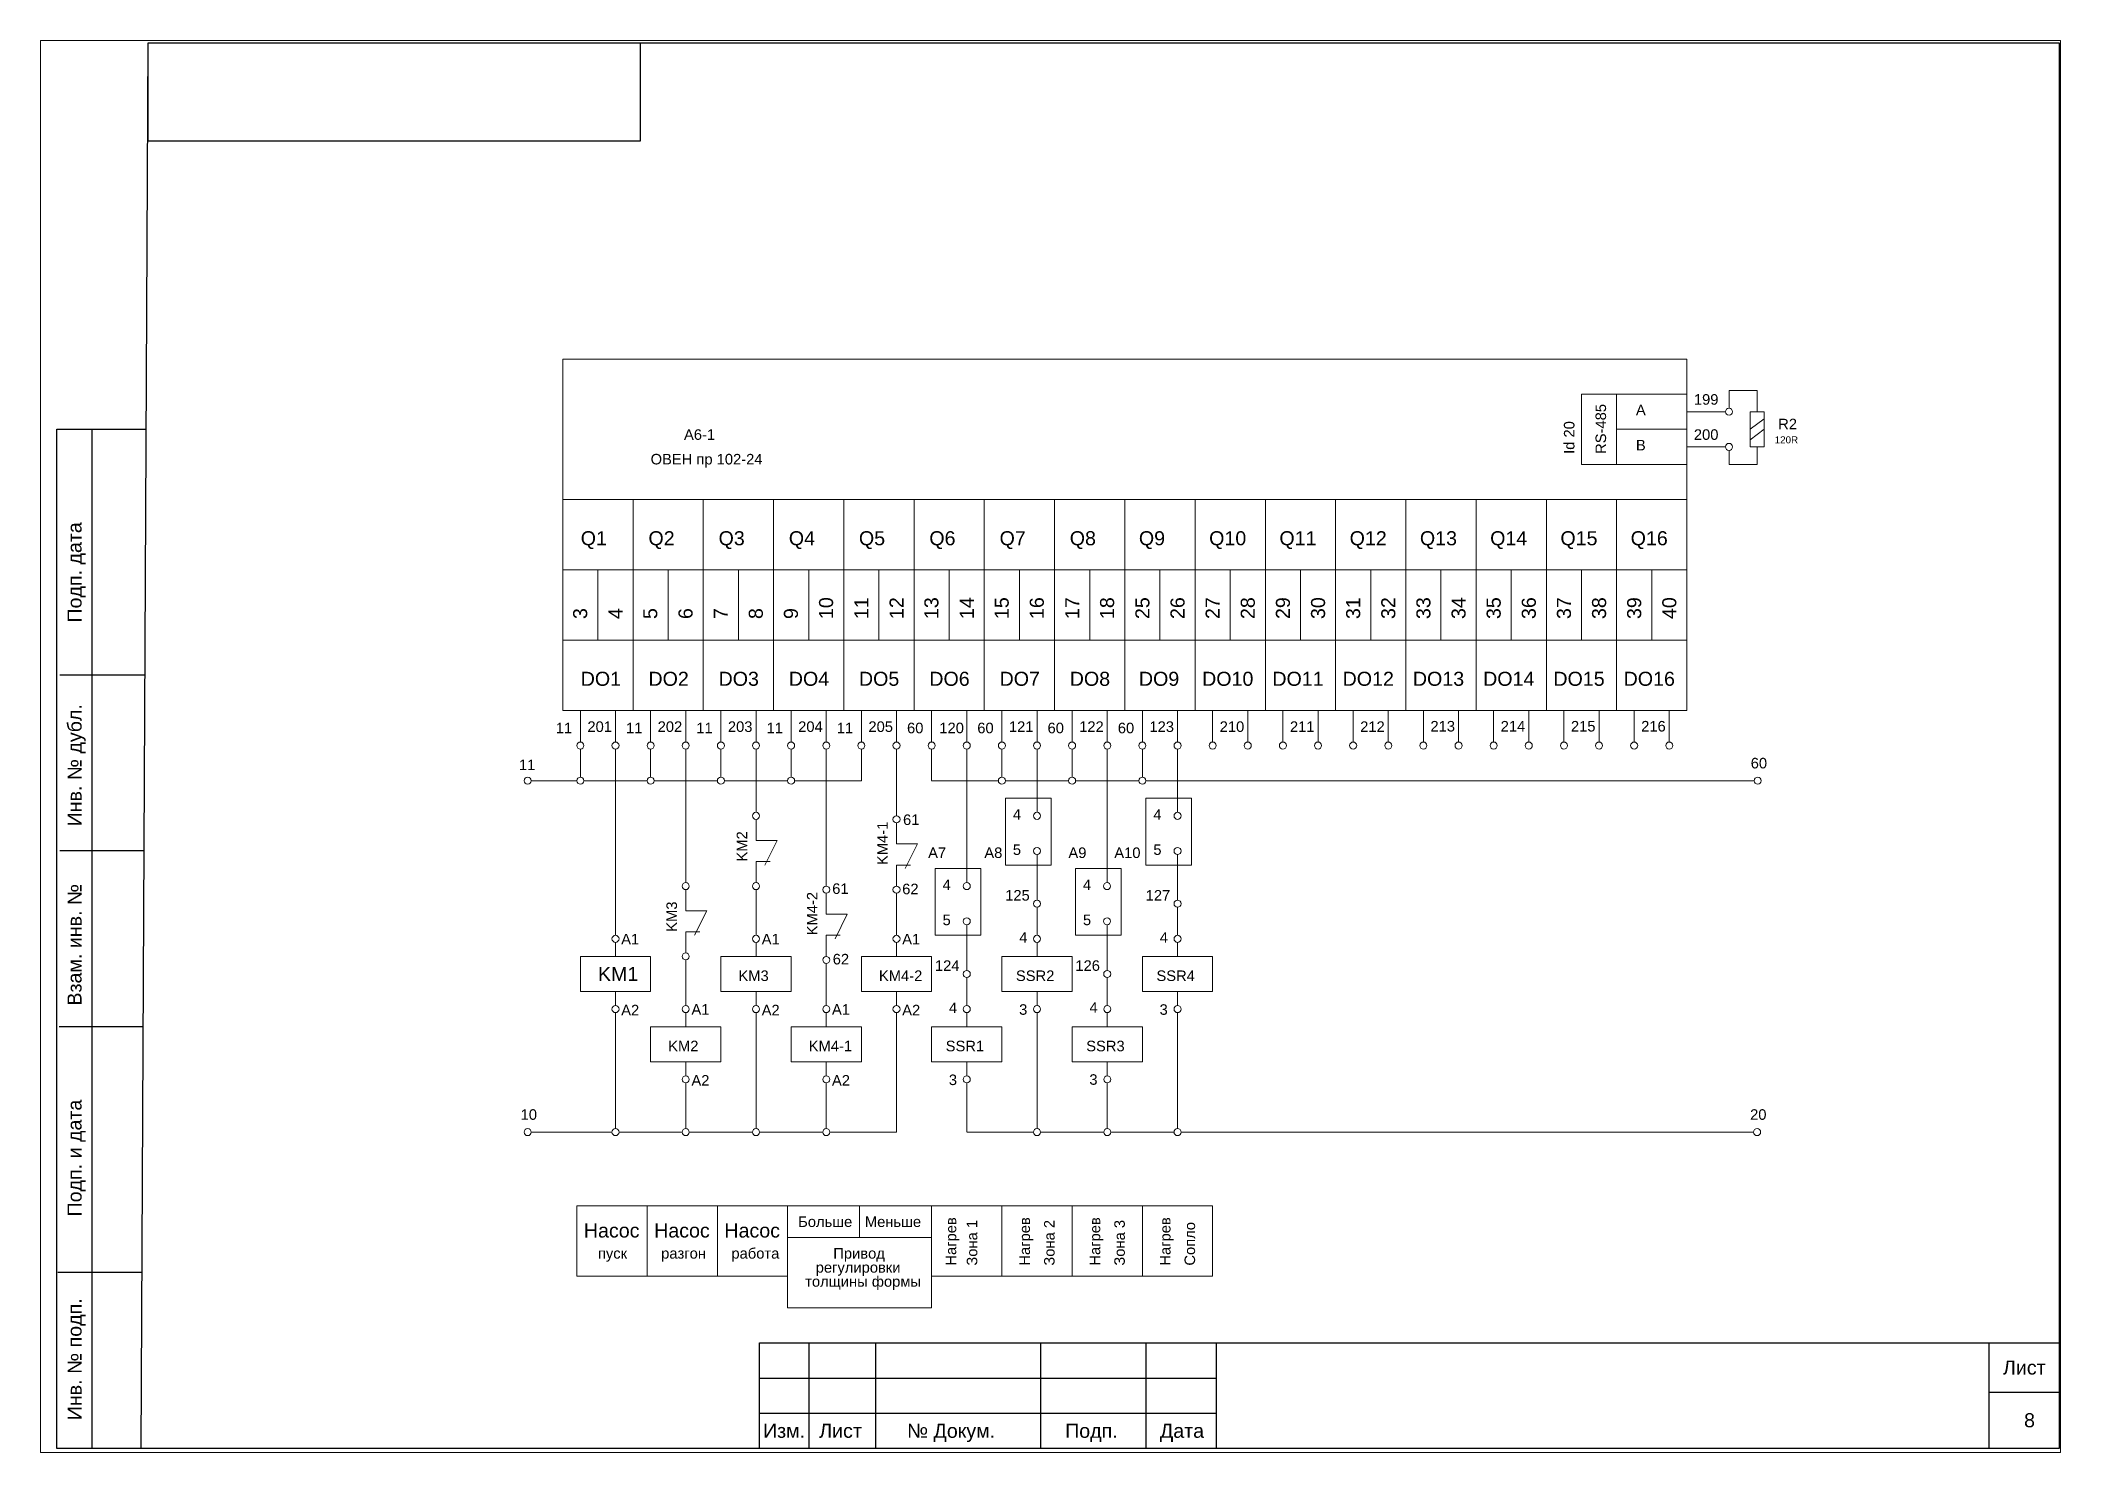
# Paper-space layout 'Лист7' of a CAD drawing. Header units: millimetres. Extents: x 0 to 288, y 0 to 201.
# The model-space entities are those that its viewports show. They can reach past a viewport. Long polylines and large blocks are cut down to what shows.
import ezdxf

# ---------------------------------------------------------------- set-up
doc = ezdxf.new("R2010")
doc.units = ezdxf.units.MM
doc.layers.add('Аппаратура', color=7, linetype='Continuous', lineweight=20)
doc.layers.add('Рамки', color=7, linetype='Continuous', lineweight=25)
doc.styles.get("Standard").update_dxf_attribs({"font": 'arial.ttf'})

msp = doc.modelspace()

# ---------------------------------------------------------------- linework, layer by layer
at = {"layer": 'Аппаратура'}
for p, q in [((2246, 3443), (2246, 3445.5)), ((2246, 3445.5), (2250, 3445.5)), ((2250, 3445.5), (2250, 3442.5)), ((2240, 3442.5), (2245.5, 3442.5)), ((2249, 3440), (2251, 3441.5)), ((2249, 3438.5), (2251, 3440)), ((2240, 3437.5), (2245.5, 3437.5)), ((2246, 3437), (2246, 3435)), ((2250, 3435), (2250, 3437.5)), ((2246, 3435), (2250, 3435)), ((2080, 3419.5), (2080, 3430)), ((2080, 3430), (2090, 3430)), ((2090, 3430), (2090, 3420)), ((2090, 3419.5), (2090, 3430)), ((2090, 3430), (2100, 3430)), ((2100, 3430), (2100, 3420)), ((2100, 3419.5), (2100, 3430)), ((2100, 3430), (2110, 3430)), ((2110, 3430), (2110, 3420)), ((2110, 3419.5), (2110, 3430)), ((2110, 3430), (2120, 3430)), ((2120, 3430), (2120, 3420)), ((2120, 3419.5), (2120, 3430)), ((2120, 3430), (2130, 3430)), ((2130, 3430), (2130, 3420)), ((2130, 3419.5), (2130, 3430)), ((2130, 3430), (2140, 3430)), ((2140, 3430), (2140, 3420)), ((2140, 3419.5), (2140, 3430)), ((2140, 3430), (2150, 3430)), ((2150, 3430), (2150, 3420)), ((2150, 3419.5), (2150, 3430)), ((2150, 3430), (2160, 3430)), ((2160, 3430), (2160, 3420)), ((2170, 3430), (2160, 3430)), ((2160, 3430), (2160, 3420)), ((2180, 3430), (2170, 3430)), ((2170, 3430), (2170, 3420)), ((2170, 3419.5), (2170, 3430)), ((2190, 3430), (2180, 3430)), ((2180, 3430), (2180, 3420)), ((2180, 3419.5), (2180, 3430)), ((2200, 3430), (2190, 3430)), ((2190, 3430), (2190, 3420)), ((2190, 3419.5), (2190, 3430)), ((2210, 3430), (2200, 3430)), ((2200, 3430), (2200, 3420)), ((2200, 3419.5), (2200, 3430)), ((2220, 3430), (2210, 3430)), ((2210, 3430), (2210, 3420)), ((2210, 3419.5), (2210, 3430)), ((2230, 3430), (2220, 3430)), ((2220, 3430), (2220, 3420)), ((2220, 3419.5), (2220, 3430)), ((2240, 3430), (2230, 3430)), ((2230, 3430), (2230, 3420)), ((2230, 3419.5), (2230, 3430)), ((2240, 3419.5), (2240, 3430)), ((2082.5, 3400), (2082.5, 3395.5)), ((2087.5, 3400), (2087.5, 3395.5)), ((2092.5, 3400), (2092.5, 3395.5)), ((2097.5, 3400), (2097.5, 3395.5)), ((2102.5, 3400), (2102.5, 3395.5)), ((2107.5, 3400), (2107.5, 3395.5)), ((2112.5, 3400), (2112.5, 3395.5)), ((2117.5, 3400), (2117.5, 3395.5)), ((2122.5, 3400), (2122.5, 3395.5)), ((2127.5, 3400), (2127.5, 3395.5)), ((2132.5, 3400), (2132.5, 3395.5)), ((2137.5, 3400), (2137.5, 3395.5)), ((2142.5, 3400), (2142.5, 3395.5)), ((2147.5, 3400), (2147.5, 3395.5)), ((2152.5, 3400), (2152.5, 3395.5)), ((2157.5, 3400), (2157.5, 3395.5)), ((2162.5, 3400), (2162.5, 3395.5)), ((2167.5, 3400), (2167.5, 3395.5)), ((2172.5, 3400), (2172.5, 3395.5)), ((2177.5, 3400), (2177.5, 3395.5)), ((2182.5, 3400), (2182.5, 3395.5)), ((2187.5, 3400), (2187.5, 3395.5)), ((2192.5, 3400), (2192.5, 3395.5)), ((2197.5, 3400), (2197.5, 3395.5)), ((2202.5, 3400), (2202.5, 3395.5)), ((2207.5, 3400), (2207.5, 3395.5)), ((2212.5, 3400), (2212.5, 3395.5)), ((2217.5, 3400), (2217.5, 3395.5)), ((2222.5, 3400), (2222.5, 3395.5)), ((2227.5, 3400), (2227.5, 3395.5)), ((2232.5, 3400), (2232.5, 3395.5)), ((2237.5, 3400), (2237.5, 3395.5)), ((2082.5, 3394.5), (2082.5, 3390.5)), ((2087.5, 3394.5), (2087.5, 3368)), ((2092.5, 3394.5), (2092.5, 3390.5)), ((2097.5, 3394.5), (2097.5, 3375.5)), ((2102.5, 3394.5), (2102.5, 3390.5)), ((2107.5, 3394.5), (2107.5, 3385.5)), ((2112.5, 3394.5), (2112.5, 3390.5)), ((2117.5, 3394.5), (2117.5, 3375)), ((2122.5, 3394.5), (2122.5, 3389.97)), ((2127.5, 3394.5), (2127.5, 3385)), ((2132.5, 3394.5), (2132.5, 3390.04)), ((2137.5, 3394.5), (2137.5, 3375.5)), ((2142.5, 3394.5), (2142.5, 3390.5)), ((2147.5, 3385.5), (2147.5, 3394.5)), ((2152.5, 3394.5), (2152.5, 3390.5)), ((2157.5, 3394.5), (2157.5, 3375.5)), ((2162.5, 3394.5), (2162.5, 3390.5)), ((2167.5, 3394.5), (2167.5, 3385.5)), ((2075.5, 3390), (2082, 3390)), ((2083, 3390), (2092, 3390)), ((2093, 3390), (2102, 3390)), ((2103, 3390), (2112, 3390)), ((2113, 3390), (2122.5, 3389.97)), ((2132.5, 3390), (2142, 3390)), ((2143, 3390), (2152, 3390)), ((2153, 3390), (2162, 3390)), ((2163, 3390), (2249.59, 3390)), ((2107.5, 3381.5), (2107.5, 3384.5)), ((2127.5, 3381), (2127.5, 3384)), ((2107.5, 3381.5), (2110.5, 3381.5)), ((2110.5, 3381.5), (2108.75, 3378)), ((2127.5, 3381), (2130.5, 3381)), ((2130.5, 3381), (2128.75, 3377.5)), ((2147.5, 3373), (2147.5, 3379.5)), ((2167.5, 3373), (2167.5, 3379.5)), ((2107.5, 3378.5), (2109.5, 3378.5)), ((2107.5, 3378.5), (2107.5, 3375.5)), ((2127.5, 3378), (2129.5, 3378)), ((2127.5, 3378), (2127.5, 3375)), ((2097.5, 3371.5), (2097.5, 3374.5)), ((2107.5, 3374.5), (2107.5, 3368)), ((2117.5, 3371), (2117.5, 3374)), ((2127.5, 3374), (2127.5, 3368)), ((2097.5, 3371.5), (2100.5, 3371.5)), ((2100.5, 3371.5), (2098.75, 3368)), ((2117.5, 3371), (2120.5, 3371)), ((2120.5, 3371), (2118.75, 3367.5)), ((2147.5, 3368), (2147.5, 3372)), ((2167.5, 3368), (2167.5, 3372)), ((2097.5, 3368.5), (2099.5, 3368.5)), ((2097.5, 3368.5), (2097.5, 3365.5)), ((2117.5, 3368), (2119.5, 3368)), ((2117.5, 3368), (2117.5, 3365)), ((2137.5, 3363), (2137.5, 3369.5)), ((2157.48, 3365.5), (2157.47, 3369.5)), ((2087.5, 3365), (2087.5, 3367)), ((2097.5, 3364.5), (2097.5, 3358)), ((2107.5, 3365), (2107.5, 3367)), ((2127.5, 3365), (2127.5, 3367)), ((2147.5, 3365), (2147.5, 3367)), ((2157.48, 3365.5), (2157.49, 3363)), ((2167.5, 3365), (2167.5, 3367)), ((2117.5, 3364), (2117.5, 3358)), ((2137.5, 3358), (2137.5, 3362)), ((2157.49, 3362), (2157.5, 3358)), ((2087.5, 3360), (2087.5, 3358)), ((2107.5, 3360), (2107.5, 3358)), ((2127.5, 3360), (2127.5, 3358)), ((2147.5, 3358), (2147.5, 3360)), ((2167.5, 3358), (2167.5, 3360)), ((2087.5, 3357), (2087.5, 3340.5)), ((2097.5, 3355), (2097.5, 3357)), ((2107.5, 3357), (2107.5, 3340.5)), ((2117.5, 3355), (2117.5, 3357)), ((2127.5, 3357), (2127.5, 3340.01)), ((2137.5, 3355), (2137.5, 3357)), ((2147.5, 3357), (2147.5, 3340.5)), ((2157.5, 3355), (2157.5, 3357)), ((2167.5, 3357), (2167.5, 3340.5)), ((2097.5, 3350), (2097.5, 3348)), ((2117.5, 3350), (2117.5, 3348)), ((2137.5, 3348), (2137.5, 3350)), ((2157.5, 3348), (2157.5, 3350)), ((2097.5, 3347), (2097.5, 3340.5)), ((2117.5, 3347), (2117.5, 3340.5)), ((2137.5, 3347), (2137.5, 3340.02)), ((2157.5, 3347), (2157.5, 3340.5)), ((2075.5, 3340), (2087, 3340)), ((2088, 3340), (2097, 3340)), ((2098, 3340), (2107, 3340)), ((2108, 3340), (2117, 3340)), ((2118, 3340), (2127.5, 3340)), ((2137.5, 3340), (2147, 3340)), ((2148, 3340), (2157, 3340)), ((2158, 3340), (2167, 3340)), ((2168, 3340), (2249.5, 3340))]:
    msp.add_line(p, q, dxfattribs=at)
for points in [[(2080, 3450), (2240, 3450), (2240, 3430), (2080, 3430)], [(2230, 3445), (2225, 3445), (2225, 3435), (2230, 3435)], [(2230, 3445), (2240, 3445), (2240, 3440), (2230, 3440)], [(2251, 3442.5), (2251, 3437.5), (2249, 3437.5), (2249, 3442.5)], [(2230, 3440), (2240, 3440), (2240, 3435), (2230, 3435)], [(2080, 3410), (2085, 3410), (2085, 3420), (2080, 3420)], [(2085, 3410), (2090, 3410), (2090, 3420), (2085, 3420)], [(2090, 3410), (2095, 3410), (2095, 3420), (2090, 3420)], [(2095, 3410), (2100, 3410), (2100, 3420), (2095, 3420)], [(2100, 3410), (2105, 3410), (2105, 3420), (2100, 3420)], [(2105, 3410), (2110, 3410), (2110, 3420), (2105, 3420)], [(2110, 3410), (2115, 3410), (2115, 3420), (2110, 3420)], [(2115, 3410), (2120, 3410), (2120, 3420), (2115, 3420)], [(2120, 3410), (2125, 3410), (2125, 3420), (2120, 3420)], [(2125, 3410), (2130, 3410), (2130, 3420), (2125, 3420)], [(2130, 3410), (2135, 3410), (2135, 3420), (2130, 3420)], [(2135, 3410), (2140, 3410), (2140, 3420), (2135, 3420)], [(2140, 3410), (2145, 3410), (2145, 3420), (2140, 3420)], [(2145, 3410), (2150, 3410), (2150, 3420), (2145, 3420)], [(2150, 3410), (2155, 3410), (2155, 3420), (2150, 3420)], [(2155, 3410), (2160, 3410), (2160, 3420), (2155, 3420)], [(2165, 3410), (2160, 3410), (2160, 3420), (2165, 3420)], [(2170, 3410), (2165, 3410), (2165, 3420), (2170, 3420)], [(2175, 3410), (2170, 3410), (2170, 3420), (2175, 3420)], [(2180, 3410), (2175, 3410), (2175, 3420), (2180, 3420)], [(2185, 3410), (2180, 3410), (2180, 3420), (2185, 3420)], [(2190, 3410), (2185, 3410), (2185, 3420), (2190, 3420)], [(2195, 3410), (2190, 3410), (2190, 3420), (2195, 3420)], [(2200, 3410), (2195, 3410), (2195, 3420), (2200, 3420)], [(2205, 3410), (2200, 3410), (2200, 3420), (2205, 3420)], [(2210, 3410), (2205, 3410), (2205, 3420), (2210, 3420)], [(2215, 3410), (2210, 3410), (2210, 3420), (2215, 3420)], [(2220, 3410), (2215, 3410), (2215, 3420), (2220, 3420)], [(2225, 3410), (2220, 3410), (2220, 3420), (2225, 3420)], [(2230, 3410), (2225, 3410), (2225, 3420), (2230, 3420)], [(2235, 3410), (2230, 3410), (2230, 3420), (2235, 3420)], [(2240, 3410), (2235, 3410), (2235, 3420), (2240, 3420)], [(2143, 3387.5), (2149.5, 3387.5), (2149.5, 3378), (2143, 3378)], [(2163, 3387.5), (2169.5, 3387.5), (2169.5, 3378), (2163, 3378)], [(2133, 3377.5), (2139.5, 3377.5), (2139.5, 3368), (2133, 3368)], [(2153, 3377.5), (2159.5, 3377.5), (2159.5, 3368), (2153, 3368)], [(2082.5, 3365), (2092.5, 3365), (2092.5, 3360), (2082.5, 3360)], [(2102.5, 3365), (2112.5, 3365), (2112.5, 3360), (2102.5, 3360)], [(2122.5, 3365), (2132.5, 3365), (2132.5, 3360), (2122.5, 3360)], [(2142.5, 3365), (2152.5, 3365), (2152.5, 3360), (2142.5, 3360)], [(2162.5, 3365), (2172.5, 3365), (2172.5, 3360), (2162.5, 3360)], [(2092.5, 3355), (2102.5, 3355), (2102.5, 3350), (2092.5, 3350)], [(2112.5, 3355), (2122.5, 3355), (2122.5, 3350), (2112.5, 3350)], [(2132.5, 3355), (2142.5, 3355), (2142.5, 3350), (2132.5, 3350)], [(2152.5, 3355), (2162.5, 3355), (2162.5, 3350), (2152.5, 3350)], [(2082, 3329.5), (2092, 3329.5), (2092, 3319.5), (2082, 3319.5)], [(2092, 3329.5), (2102, 3329.5), (2102, 3319.5), (2092, 3319.5)], [(2102, 3329.5), (2112, 3329.5), (2112, 3319.5), (2102, 3319.5)], [(2112, 3325), (2122.25, 3325), (2122.25, 3329.5), (2112, 3329.5)], [(2122.25, 3325), (2132.5, 3325), (2132.5, 3329.5), (2122.25, 3329.5)], [(2132.5, 3329.5), (2142.5, 3329.5), (2142.5, 3319.5), (2132.5, 3319.5)], [(2142.5, 3329.5), (2152.5, 3329.5), (2152.5, 3319.5), (2142.5, 3319.5)], [(2152.5, 3329.5), (2162.5, 3329.5), (2162.5, 3319.5), (2152.5, 3319.5)], [(2162.5, 3329.5), (2172.5, 3329.5), (2172.5, 3319.5), (2162.5, 3319.5)], [(2112, 3325), (2132.5, 3325), (2132.5, 3315), (2112, 3315)]]:
    msp.add_lwpolyline(points, close=True, dxfattribs=at)
for points in [[(2085, 3410), (2080, 3410), (2080, 3400), (2085, 3400)], [(2085, 3400), (2090, 3400), (2090, 3410), (2085, 3410)], [(2095, 3410), (2090, 3410), (2090, 3400), (2095, 3400)], [(2095, 3400), (2100, 3400), (2100, 3410), (2095, 3410)], [(2105, 3410), (2100, 3410), (2100, 3400), (2105, 3400)], [(2105, 3400), (2110, 3400), (2110, 3410), (2105, 3410)], [(2115, 3410), (2110, 3410), (2110, 3400), (2115, 3400)], [(2115, 3400), (2120, 3400), (2120, 3410), (2115, 3410)], [(2125, 3410), (2120, 3410), (2120, 3400), (2125, 3400)], [(2125, 3400), (2130, 3400), (2130, 3410), (2125, 3410)], [(2135, 3410), (2130, 3410), (2130, 3400), (2135, 3400)], [(2135, 3400), (2140, 3400), (2140, 3410), (2135, 3410)], [(2145, 3410), (2140, 3410), (2140, 3400), (2145, 3400)], [(2145, 3400), (2150, 3400), (2150, 3410), (2145, 3410)], [(2155, 3410), (2150, 3410), (2150, 3400), (2155, 3400)], [(2155, 3400), (2160, 3400), (2160, 3410), (2155, 3410)], [(2165, 3400), (2160, 3400), (2160, 3410), (2165, 3410)], [(2165, 3410), (2170, 3410), (2170, 3400), (2165, 3400)], [(2175, 3400), (2170, 3400), (2170, 3410), (2175, 3410)], [(2175, 3410), (2180, 3410), (2180, 3400), (2175, 3400)], [(2185, 3400), (2180, 3400), (2180, 3410), (2185, 3410)], [(2185, 3410), (2190, 3410), (2190, 3400), (2185, 3400)], [(2195, 3400), (2190, 3400), (2190, 3410), (2195, 3410)], [(2195, 3410), (2200, 3410), (2200, 3400), (2195, 3400)], [(2205, 3400), (2200, 3400), (2200, 3410), (2205, 3410)], [(2205, 3410), (2210, 3410), (2210, 3400), (2205, 3400)], [(2215, 3400), (2210, 3400), (2210, 3410), (2215, 3410)], [(2215, 3410), (2220, 3410), (2220, 3400), (2215, 3400)], [(2225, 3400), (2220, 3400), (2220, 3410), (2225, 3410)], [(2225, 3410), (2230, 3410), (2230, 3400), (2225, 3400)], [(2235, 3400), (2230, 3400), (2230, 3410), (2235, 3410)], [(2235, 3410), (2240, 3410), (2240, 3400), (2235, 3400)]]:
    msp.add_lwpolyline(points, dxfattribs=at)
for centre in [(2246, 3442.5), (2246, 3437.5), (2082.5, 3395), (2087.5, 3395), (2092.5, 3395), (2097.5, 3395), (2102.5, 3395), (2107.5, 3395), (2112.5, 3395), (2117.5, 3395), (2122.5, 3395), (2127.5, 3395), (2132.5, 3395), (2137.5, 3395), (2142.5, 3395), (2147.5, 3395), (2152.5, 3395), (2157.5, 3395), (2162.5, 3395), (2167.5, 3395), (2172.5, 3395), (2177.5, 3395), (2182.5, 3395), (2187.5, 3395), (2192.5, 3395), (2197.5, 3395), (2202.5, 3395), (2207.5, 3395), (2212.5, 3395), (2217.5, 3395), (2222.5, 3395), (2227.5, 3395), (2232.5, 3395), (2237.5, 3395), (2075, 3390), (2082.5, 3390), (2092.5, 3390), (2102.5, 3390), (2112.5, 3390), (2142.5, 3390), (2152.5, 3390), (2162.5, 3390), (2250.09, 3390), (2107.5, 3385), (2127.5, 3384.5), (2147.5, 3385), (2167.5, 3385), (2147.5, 3380), (2167.5, 3380), (2097.5, 3375), (2107.5, 3375), (2117.5, 3374.5), (2127.5, 3374.5), (2137.5, 3375), (2157.47, 3375), (2137.5, 3370), (2147.5, 3372.5), (2157.47, 3370), (2167.5, 3372.5), (2087.5, 3367.5), (2107.5, 3367.5), (2127.5, 3367.5), (2147.5, 3367.5), (2167.5, 3367.5), (2097.5, 3365), (2117.5, 3364.5), (2137.5, 3362.5), (2157.49, 3362.5), (2087.5, 3357.5), (2097.5, 3357.5), (2107.5, 3357.5), (2117.5, 3357.5), (2127.5, 3357.5), (2137.5, 3357.5), (2147.5, 3357.5), (2157.5, 3357.5), (2167.5, 3357.5), (2097.5, 3347.5), (2117.5, 3347.5), (2137.5, 3347.5), (2157.5, 3347.5), (2075, 3340), (2087.5, 3340), (2097.5, 3340), (2107.5, 3340), (2117.5, 3340), (2147.5, 3340), (2157.5, 3340), (2167.5, 3340), (2250, 3340)]:
    msp.add_circle(centre, 0.5, dxfattribs=at)
at = {"layer": 'Рамки'}
for p, q in [((2020, 3295), (2021, 3495)), ((2021, 3495), (2293, 3495)), ((2293, 3495), (2293, 3295)), ((2008, 3440), (2020.72, 3440)), ((2008, 3295), (2008, 3440)), ((2013, 3295), (2013, 3440)), ((2020.42, 3405), (2008.42, 3405)), ((2020.42, 3380), (2008.42, 3380)), ((2020.3, 3355), (2008.3, 3355)), ((2020.12, 3320), (2008.12, 3320)), ((2020.12, 3320), (2008.12, 3320)), ((2020.12, 3320), (2008.12, 3320)), ((2115, 3310), (2115, 3295)), ((2124.5, 3310), (2124.5, 3295)), ((2148, 3310), (2148, 3295)), ((2163, 3310), (2163, 3295)), ((2283, 3310), (2283, 3295)), ((2108, 3305), (2173, 3305)), ((2283, 3303), (2293, 3303)), ((2108, 3300), (2173, 3300)), ((2020, 3295), (2008, 3295)), ((2293, 3295), (2020, 3295))]:
    msp.add_line(p, q, dxfattribs=at)
for points in [[(2021, 3495), (2091, 3495), (2091, 3481), (2021, 3481)], [(2108, 3295), (2108, 3310), (2293, 3310), (2293, 3295)], [(2108, 3310), (2173, 3310), (2173, 3295), (2108, 3295)]]:
    msp.add_lwpolyline(points, close=True, dxfattribs=at)

# ---------------------------------------------------------------- texts
at = {"layer": 'Аппаратура'}
for s, height, p in [('199', 1.5, (2241, 3443.5)), ('A', 1.5, (2232.75, 3442)), ('A6-1', 1.5, (2097.25, 3438.5)), ('200', 1.5, (2241, 3438.5)), ('R2', 1.5, (2253, 3440)), ('ОВЕН пр 102-24', 1.5, (2092.5, 3435)), ('B', 1.5, (2232.75, 3437)), ('120R', 1, (2252.5, 3438)), ('Q1', 2, (2082.55, 3423.5)), ('Q2', 2, (2092.19, 3423.5)), ('Q3', 2, (2102.17, 3423.5)), ('Q4', 2, (2112.17, 3423.5)), ('Q5', 2, (2122.15, 3423.5)), ('Q6', 2, (2132.17, 3423.5)), ('Q7', 2, (2142.17, 3423.5)), ('Q8', 2, (2152.16, 3423.5)), ('Q9', 2, (2162, 3423.5)), ('Q10', 2, (2172, 3423.5)), ('Q11', 2, (2182, 3423.5)), ('Q12', 2, (2192, 3423.5)), ('Q13', 2, (2202, 3423.5)), ('Q14', 2, (2212, 3423.5)), ('Q15', 2, (2222, 3423.5)), ('Q16', 2, (2232, 3423.5)), ('DO1', 2, (2082.55, 3403.5)), ('DO2', 2, (2092.19, 3403.5)), ('DO3', 2, (2102.17, 3403.5)), ('DO4', 2, (2112.17, 3403.5)), ('DO5', 2, (2122.15, 3403.5)), ('DO6', 2, (2132.17, 3403.5)), ('DO7', 2, (2142.17, 3403.5)), ('DO8', 2, (2152.16, 3403.5)), ('DO9', 2, (2162, 3403.5)), ('DO10', 2, (2171, 3403.5)), ('DO11', 2, (2181, 3403.5)), ('DO12', 2, (2191, 3403.5)), ('DO13', 2, (2201, 3403.5)), ('DO14', 2, (2211, 3403.5)), ('DO15', 2, (2221, 3403.5)), ('DO16', 2, (2231, 3403.5)), ('11', 1.5, (2079, 3396.75)), ('201', 1.5, (2083.5, 3396.94)), ('11', 1.5, (2089, 3396.75)), ('202', 1.5, (2093.5, 3396.94)), ('11', 1.5, (2099, 3396.75)), ('203', 1.5, (2103.5, 3396.94)), ('11', 1.5, (2109, 3396.75)), ('204', 1.5, (2113.5, 3396.94)), ('11', 1.5, (2119, 3396.75)), ('205', 1.5, (2123.5, 3396.94)), ('60', 1.5, (2129, 3396.75)), ('120', 1.5, (2133.6, 3396.76)), ('60', 1.5, (2139, 3396.75)), ('121', 1.5, (2143.5, 3396.94)), ('60', 1.5, (2149, 3396.75)), ('122', 1.5, (2153.5, 3396.94)), ('60', 1.5, (2159, 3396.75)), ('123', 1.5, (2163.5, 3396.94)), ('210', 1.5, (2173.5, 3396.94)), ('211', 1.5, (2183.5, 3396.94)), ('212', 1.5, (2193.5, 3396.94)), ('213', 1.5, (2203.5, 3397)), ('214', 1.5, (2213.5, 3397)), ('215', 1.5, (2223.5, 3397)), ('216', 1.5, (2233.5, 3397)), ('60', 1.5, (2249.09, 3391.75)), ('11', 1.5, (2073.75, 3391.5)), ('61', 1.5, (2128.43, 3383.7)), ('4', 1.5, (2144.06, 3384.44)), ('4', 1.5, (2164.06, 3384.44)), ('A7', 1.5, (2132, 3379)), ('A8', 1.5, (2140, 3379)), ('5', 1.5, (2144.06, 3379.44)), ('A9', 1.5, (2151.97, 3379)), ('A10', 1.5, (2158.5, 3379)), ('5', 1.5, (2164.06, 3379.44)), ('4', 1.5, (2134.06, 3374.44)), ('4', 1.5, (2154.04, 3374.44)), ('61', 1.5, (2118.35, 3373.89)), ('62', 1.5, (2128.31, 3373.84)), ('125', 1.5, (2142.97, 3372.94)), ('127', 1.5, (2162.97, 3372.94)), ('5', 1.5, (2134.06, 3369.44)), ('5', 1.5, (2154.04, 3369.44)), ('A1', 1.5, (2088.31, 3366.71)), ('A1', 1.5, (2108.31, 3366.71)), ('A1', 1.5, (2128.31, 3366.71)), ('4', 1.5, (2144.97, 3366.94)), ('4', 1.5, (2164.97, 3366.94)), ('62', 1.5, (2118.42, 3363.86)), ('124', 1.5, (2132.97, 3362.94)), ('126', 1.5, (2152.96, 3362.94)), ('KM1', 2, (2085, 3361.5)), ('KM3', 1.5, (2105, 3361.5)), ('KM4-2', 1.5, (2125, 3361.5)), ('SSR2', 1.5, (2144.5, 3361.5)), ('SSR4', 1.5, (2164.5, 3361.5)), ('A2', 1.5, (2088.31, 3356.61)), ('A1', 1.5, (2098.31, 3356.71)), ('A2', 1.5, (2108.31, 3356.61)), ('A1', 1.5, (2118.31, 3356.71)), ('A2', 1.5, (2128.31, 3356.61)), ('4', 1.5, (2134.97, 3356.94)), ('3', 1.5, (2144.95, 3356.69)), ('4', 1.5, (2154.97, 3356.98)), ('3', 1.5, (2164.95, 3356.69)), ('KM2', 1.5, (2095, 3351.5)), ('KM4-1', 1.5, (2115, 3351.5)), ('SSR1', 1.5, (2134.5, 3351.5)), ('SSR3', 1.5, (2154.5, 3351.5)), ('A2', 1.5, (2098.31, 3346.61)), ('A2', 1.5, (2118.31, 3346.61)), ('3', 1.5, (2134.95, 3346.69)), ('3', 1.5, (2154.95, 3346.73)), ('10', 1.5, (2074, 3341.75)), ('20', 1.5, (2249, 3341.75)), ('Больше', 1.5, (2113.5, 3326.5)), ('Меньше', 1.5, (2123, 3326.5)), ('Насос ', 2, (2083, 3325)), ('Насос ', 2, (2093, 3325)), ('Насос ', 2, (2103, 3325)), ('пуск', 1.5, (2085, 3322)), ('разгон', 1.5, (2094, 3322)), ('работа', 1.5, (2104, 3322)), ('Привод', 1.5, (2118.5, 3322)), ('толщины формы', 1.5, (2114.5, 3318)), ('регулировки', 1.5, (2116, 3320))]:
    msp.add_text(s, height=height, dxfattribs=at).set_placement(p)
for s, height, p in [('RS-485', 1.5, (2228.5, 3436.5)), ('Id 20', 1.5, (2224, 3436.5)), ('3', 2, (2083.47, 3413)), ('4', 2, (2088.5, 3413)), ('5', 2, (2093.44, 3413)), ('6', 2, (2098.47, 3413)), ('7', 2, (2103.47, 3413)), ('8', 2, (2108.47, 3413)), ('9', 2, (2113.47, 3413)), ('10', 2, (2118.47, 3413)), ('11', 2, (2123.51, 3413)), ('12', 2, (2128.51, 3413)), ('13', 2, (2133.47, 3413)), ('14', 2, (2138.51, 3413)), ('15', 2, (2143.47, 3413)), ('16', 2, (2148.47, 3413)), ('17', 2, (2153.51, 3413)), ('18', 2, (2158.47, 3413)), ('25', 2, (2163.5, 3413)), ('26', 2, (2168.5, 3413)), ('27', 2, (2173.5, 3413)), ('28', 2, (2178.5, 3413)), ('29', 2, (2183.5, 3413)), ('30', 2, (2188.5, 3413)), ('31', 2, (2193.5, 3413)), ('32', 2, (2198.5, 3413)), ('33', 2, (2203.5, 3413)), ('34', 2, (2208.5, 3413)), ('35', 2, (2213.5, 3413)), ('36', 2, (2218.5, 3413)), ('37', 2, (2223.5, 3413)), ('38', 2, (2228.5, 3413)), ('39', 2, (2233.5, 3413)), ('40', 2, (2238.5, 3413)), ('KM2', 1.5, (2106.25, 3378.5)), ('KM4-1', 1.5, (2126.25, 3378)), ('KM4-2', 1.5, (2116.25, 3368)), ('KM3', 1.5, (2096.25, 3368.5)), ('Нагрев', 1.5, (2136, 3321)), ('Зона 1', 1.5, (2139, 3321)), ('Нагрев', 1.5, (2146.5, 3321)), ('Зона 2', 1.5, (2150, 3321)), ('Нагрев', 1.5, (2156.5, 3321)), ('Зона 3', 1.5, (2160, 3321)), ('Нагрев', 1.5, (2166.5, 3321)), ('Сопло', 1.5, (2170, 3321))]:
    msp.add_text(s, height=height, rotation=90, dxfattribs=at).set_placement(p)
at = {"layer": 'Рамки'}
for s, p in [('Подп. дата', (2011.5, 3412.5)), ('Инв. № дубл.', (2011.5, 3383.5)), ('Взам. инв. №', (2011.5, 3358)), ('Подп. и дата', (2011.5, 3328)), ('Инв. № подп.', (2011.5, 3299))]:
    msp.add_text(s, height=2, rotation=90, dxfattribs=at).set_placement(p)
for s, p in [('Лист', (2285, 3305.5)), ('Изм.', (2108.5, 3296.5)), ('Лист', (2116.5, 3296.5)), ('№ Докум.', (2129, 3296.5)), ('Подп.', (2151.5, 3296.5)), ('Дата', (2165, 3296.5)), ('8', (2288, 3298))]:
    msp.add_text(s, height=2, dxfattribs=at).set_placement(p)

psp = doc.layouts.new('Лист7')

# ---------------------------------------------------------------- viewports
at = {"layer": 'Аппаратура'}
psp.add_viewport(center=(143.73, 100.81), size=(287.56, 200.934), view_center_point=(2149.42, 3394.87), view_height=200.934, dxfattribs=at)

doc.saveas('drawing.dxf')
